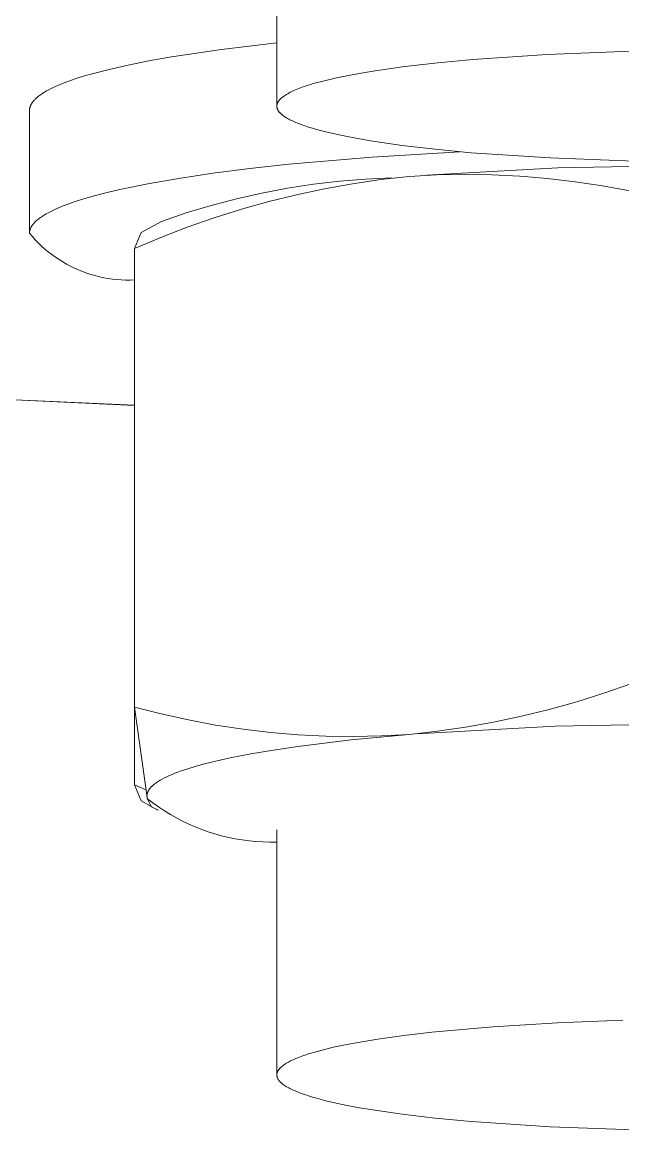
# Model space of a CAD drawing. Header units: inches. Extents: x -7 to 144, y -3 to 95.
# Drawn here: x 17.4071 to 17.6366, y 73.3326 to 73.7556 of the extents above; entities that cross this region are included whole.
import ezdxf

# ---------------------------------------------------------------- set-up
doc = ezdxf.new("R2010")
doc.units = ezdxf.units.IN
doc.layers.add('ZANO_R', color=7, linetype='Continuous', lineweight=0)

msp = doc.modelspace()

# ---------------------------------------------------------------- linework, layer by layer
at = {"layer": 'ZANO_R'}
for p, q in [((17.50435, 73.72422), (17.50435, 73.81712)), ((17.48316, 73.74516), (17.50435, 73.74768)), ((17.45548, 73.7408), (17.46409, 73.74233)), ((17.46409, 73.74233), (17.48316, 73.74516)), ((17.60764, 73.74327), (17.57926, 73.74136)), ((17.63656, 73.7444), (17.60764, 73.74327)), ((17.66659, 73.74483), (17.63656, 73.7444)), ((17.44031, 73.73758), (17.44754, 73.73922)), ((17.44754, 73.73922), (17.45548, 73.7408)), ((17.55332, 73.73866), (17.54187, 73.73704)), ((17.56586, 73.74011), (17.55332, 73.73866)), ((17.57926, 73.74136), (17.56586, 73.74011)), ((17.42554, 73.73331), (17.4281, 73.73418)), ((17.4281, 73.73418), (17.43087, 73.73505)), ((17.43087, 73.73505), (17.43382, 73.7359)), ((17.43382, 73.7359), (17.44031, 73.73758)), ((17.52719, 73.73434), (17.52305, 73.73337)), ((17.53172, 73.73527), (17.52719, 73.73434)), ((17.53662, 73.73617), (17.53172, 73.73527)), ((17.54187, 73.73704), (17.53662, 73.73617)), ((17.41565, 73.72889), (17.41642, 73.72934)), ((17.41642, 73.72934), (17.41724, 73.72978)), ((17.41724, 73.72978), (17.4181, 73.73023)), ((17.4181, 73.73023), (17.41902, 73.73067)), ((17.41902, 73.73067), (17.41998, 73.73111)), ((17.41998, 73.73111), (17.42099, 73.73155)), ((17.42099, 73.73155), (17.42317, 73.73244)), ((17.42317, 73.73244), (17.42554, 73.73331)), ((17.51058, 73.72933), (17.51003, 73.72907)), ((17.51177, 73.72984), (17.51058, 73.72933)), ((17.51307, 73.73036), (17.51177, 73.72984)), ((17.51447, 73.73087), (17.51307, 73.73036)), ((17.51598, 73.73138), (17.51447, 73.73087)), ((17.51759, 73.73188), (17.51598, 73.73138)), ((17.51931, 73.73239), (17.51759, 73.73188)), ((17.52305, 73.73337), (17.51931, 73.73239)), ((17.41093, 73.7249), (17.41109, 73.72512)), ((17.41109, 73.72512), (17.41126, 73.72534)), ((17.41126, 73.72534), (17.41145, 73.72556)), ((17.41145, 73.72556), (17.41165, 73.72578)), ((17.41165, 73.72578), (17.41185, 73.726)), ((17.41185, 73.726), (17.41207, 73.72622)), ((17.41207, 73.72622), (17.41231, 73.72645)), ((17.41231, 73.72645), (17.41255, 73.72667)), ((17.41255, 73.72667), (17.41281, 73.72689)), ((17.41281, 73.72689), (17.41308, 73.72711)), ((17.41308, 73.72711), (17.41336, 73.72733)), ((17.41336, 73.72733), (17.41365, 73.72756)), ((17.41365, 73.72756), (17.41395, 73.72778)), ((17.41395, 73.72778), (17.41427, 73.728)), ((17.41427, 73.728), (17.41494, 73.72845)), ((17.41494, 73.72845), (17.41565, 73.72889)), ((17.50484, 73.72517), (17.50477, 73.72504)), ((17.50492, 73.7253), (17.50484, 73.72517)), ((17.50501, 73.72543), (17.50492, 73.7253)), ((17.5051, 73.72556), (17.50501, 73.72543)), ((17.5052, 73.72569), (17.5051, 73.72556)), ((17.5053, 73.72582), (17.5052, 73.72569)), ((17.50541, 73.72595), (17.5053, 73.72582)), ((17.50553, 73.72608), (17.50541, 73.72595)), ((17.50566, 73.72621), (17.50553, 73.72608)), ((17.50579, 73.72634), (17.50566, 73.72621)), ((17.50592, 73.72647), (17.50579, 73.72634)), ((17.50607, 73.7266), (17.50592, 73.72647)), ((17.50622, 73.72673), (17.50607, 73.7266)), ((17.50637, 73.72686), (17.50622, 73.72673)), ((17.50654, 73.72699), (17.50637, 73.72686)), ((17.5067, 73.72712), (17.50654, 73.72699)), ((17.50688, 73.72725), (17.5067, 73.72712)), ((17.50725, 73.72751), (17.50688, 73.72725)), ((17.50765, 73.72777), (17.50725, 73.72751)), ((17.50807, 73.72803), (17.50765, 73.72777)), ((17.50852, 73.72829), (17.50807, 73.72803)), ((17.509, 73.72855), (17.50852, 73.72829)), ((17.5095, 73.72881), (17.509, 73.72855)), ((17.51003, 73.72907), (17.5095, 73.72881)), ((17.40986, 73.72194), (17.40987, 73.72205)), ((17.40986, 73.72183), (17.40986, 73.72194)), ((17.40986, 73.67561), (17.40986, 73.72183)), ((17.40987, 73.72216), (17.40988, 73.72227)), ((17.40987, 73.72205), (17.40987, 73.72216)), ((17.40988, 73.72227), (17.40989, 73.72238)), ((17.40989, 73.72238), (17.40991, 73.72248)), ((17.40991, 73.72248), (17.40992, 73.72259)), ((17.40992, 73.72259), (17.40994, 73.7227)), ((17.40994, 73.7227), (17.40997, 73.72281)), ((17.40997, 73.72281), (17.40999, 73.72292)), ((17.40999, 73.72292), (17.41002, 73.72303)), ((17.41002, 73.72303), (17.41005, 73.72314)), ((17.41005, 73.72314), (17.41008, 73.72325)), ((17.41008, 73.72325), (17.41012, 73.72336)), ((17.41012, 73.72336), (17.41016, 73.72347)), ((17.41016, 73.72347), (17.4102, 73.72358)), ((17.4102, 73.72358), (17.41025, 73.72369)), ((17.41025, 73.72369), (17.41029, 73.72379)), ((17.41029, 73.72379), (17.41034, 73.7239)), ((17.41034, 73.7239), (17.4104, 73.72401)), ((17.4104, 73.72401), (17.41045, 73.72412)), ((17.41045, 73.72412), (17.41051, 73.72423)), ((17.41051, 73.72423), (17.41058, 73.72434)), ((17.41058, 73.72434), (17.41064, 73.72445)), ((17.41064, 73.72445), (17.41071, 73.72456)), ((17.41071, 73.72456), (17.41078, 73.72467)), ((17.41078, 73.72467), (17.41085, 73.72478)), ((17.41085, 73.72478), (17.41093, 73.7249)), ((17.50436, 73.72377), (17.50435, 73.72364)), ((17.50435, 73.72364), (17.50435, 73.72351)), ((17.50435, 73.72354), (17.50435, 73.72364)), ((17.50435, 73.72351), (17.50435, 73.72339)), ((17.50435, 73.72339), (17.50436, 73.72326)), ((17.50437, 73.72389), (17.50436, 73.72377)), ((17.50436, 73.72326), (17.50438, 73.72313)), ((17.50439, 73.72402), (17.50437, 73.72389)), ((17.50438, 73.72313), (17.5044, 73.72301)), ((17.50442, 73.72415), (17.50439, 73.72402)), ((17.5044, 73.72301), (17.50443, 73.72288)), ((17.50445, 73.72427), (17.50442, 73.72415)), ((17.50443, 73.72288), (17.50446, 73.72276)), ((17.50449, 73.7244), (17.50445, 73.72427)), ((17.50446, 73.72276), (17.5045, 73.72263)), ((17.50453, 73.72453), (17.50449, 73.7244)), ((17.5045, 73.72263), (17.50454, 73.72251)), ((17.50458, 73.72466), (17.50453, 73.72453)), ((17.50454, 73.72251), (17.50459, 73.72238)), ((17.50464, 73.72479), (17.50458, 73.72466)), ((17.50459, 73.72238), (17.50465, 73.72226)), ((17.5047, 73.72492), (17.50464, 73.72479)), ((17.50465, 73.72226), (17.50471, 73.72214)), ((17.50477, 73.72504), (17.5047, 73.72492)), ((17.50471, 73.72214), (17.50477, 73.72201)), ((17.50477, 73.72201), (17.50484, 73.72189)), ((17.50484, 73.72189), (17.50492, 73.72177)), ((17.50492, 73.72177), (17.505, 73.72165)), ((17.505, 73.72165), (17.50509, 73.72152)), ((17.50509, 73.72152), (17.50518, 73.7214)), ((17.50518, 73.7214), (17.50528, 73.72128)), ((17.50528, 73.72128), (17.50538, 73.72116)), ((17.50538, 73.72116), (17.50549, 73.72104)), ((17.50549, 73.72104), (17.5056, 73.72092)), ((17.5056, 73.72092), (17.50572, 73.7208)), ((17.50572, 73.7208), (17.50585, 73.72068)), ((17.50585, 73.72068), (17.50597, 73.72056)), ((17.50597, 73.72056), (17.50611, 73.72044)), ((17.50611, 73.72044), (17.50625, 73.72032)), ((17.50625, 73.72032), (17.50639, 73.7202)), ((17.50639, 73.7202), (17.50669, 73.71997)), ((17.50669, 73.71997), (17.50701, 73.71973)), ((17.50701, 73.71973), (17.50735, 73.7195)), ((17.50735, 73.7195), (17.50771, 73.71927)), ((17.50771, 73.71927), (17.50808, 73.71904)), ((17.50808, 73.71904), (17.50848, 73.7188)), ((17.50848, 73.7188), (17.5089, 73.71857)), ((17.5089, 73.71857), (17.50934, 73.71834)), ((17.50934, 73.71834), (17.50981, 73.71811)), ((17.50981, 73.71811), (17.5103, 73.71788)), ((17.5103, 73.71788), (17.51134, 73.71741)), ((17.51134, 73.71741), (17.51247, 73.71694)), ((17.51247, 73.71694), (17.5137, 73.71647)), ((17.5137, 73.71647), (17.51502, 73.71601)), ((17.51502, 73.71601), (17.51644, 73.71554)), ((17.51644, 73.71554), (17.51795, 73.71508)), ((17.51795, 73.71508), (17.51956, 73.71461)), ((17.51956, 73.71461), (17.52308, 73.71369)), ((17.52308, 73.71369), (17.52698, 73.71278)), ((17.52698, 73.71278), (17.53128, 73.71189)), ((17.53128, 73.71189), (17.53596, 73.71101)), ((17.53596, 73.71101), (17.54103, 73.71016)), ((17.54103, 73.71016), (17.55225, 73.70854)), ((17.55225, 73.70854), (17.56483, 73.70707)), ((17.50894, 73.70131), (17.54081, 73.70407)), ((17.54081, 73.70407), (17.57428, 73.70614)), ((17.56483, 73.70707), (17.57859, 73.70576)), ((17.57859, 73.70576), (17.6088, 73.70374)), ((17.49401, 73.69967), (17.50894, 73.70131)), ((17.56152, 73.69723), (17.61177, 73.69991)), ((17.6088, 73.70374), (17.64089, 73.70256)), ((17.61177, 73.69991), (17.66208, 73.70097)), ((17.45502, 73.69387), (17.46691, 73.69594)), ((17.46691, 73.69594), (17.47995, 73.69788)), ((17.47995, 73.69788), (17.49401, 73.69967)), ((17.52828, 73.69485), (17.53823, 73.69567)), ((17.54405, 73.69548), (17.53327, 73.6939)), ((17.53823, 73.69567), (17.54821, 73.69614)), ((17.55488, 73.69671), (17.54405, 73.69548)), ((17.56546, 73.69727), (17.55488, 73.69671)), ((17.57605, 73.69746), (17.56546, 73.69727)), ((17.58664, 73.6973), (17.57605, 73.69746)), ((17.59722, 73.69678), (17.58664, 73.6973)), ((17.60778, 73.69591), (17.59722, 73.69678)), ((17.6183, 73.69467), (17.60778, 73.69591)), ((17.43959, 73.69056), (17.44439, 73.69168)), ((17.44439, 73.69168), (17.45502, 73.69387)), ((17.49867, 73.69032), (17.50848, 73.69218)), ((17.50848, 73.69218), (17.51836, 73.69369)), ((17.52255, 73.69198), (17.51189, 73.68972)), ((17.51836, 73.69369), (17.52828, 73.69485)), ((17.53327, 73.6939), (17.52255, 73.69198)), ((17.62878, 73.69308), (17.6183, 73.69467)), ((17.63919, 73.69114), (17.62878, 73.69308)), ((17.42555, 73.68647), (17.42728, 73.68706)), ((17.42728, 73.68706), (17.43102, 73.68824)), ((17.43102, 73.68824), (17.43513, 73.68941)), ((17.43513, 73.68941), (17.43959, 73.69056)), ((17.47927, 73.68559), (17.48893, 73.68813)), ((17.48893, 73.68813), (17.49867, 73.69032)), ((17.50131, 73.68712), (17.49082, 73.68418)), ((17.51189, 73.68972), (17.50131, 73.68712)), ((17.41652, 73.68254), (17.41707, 73.68284)), ((17.41707, 73.68284), (17.41826, 73.68345)), ((17.41826, 73.68345), (17.41953, 73.68406)), ((17.41953, 73.68406), (17.4209, 73.68466)), ((17.4209, 73.68466), (17.42235, 73.68527)), ((17.42235, 73.68527), (17.4239, 73.68587)), ((17.4239, 73.68587), (17.42555, 73.68647)), ((17.4697, 73.68273), (17.47927, 73.68559)), ((17.49082, 73.68418), (17.48043, 73.68091)), ((17.41123, 73.67844), (17.41135, 73.67859)), ((17.41135, 73.67859), (17.41148, 73.67874)), ((17.41148, 73.67874), (17.41161, 73.67889)), ((17.41161, 73.67889), (17.41175, 73.67904)), ((17.41175, 73.67904), (17.4119, 73.6792)), ((17.4119, 73.6792), (17.41205, 73.67935)), ((17.41205, 73.67935), (17.41221, 73.6795)), ((17.41221, 73.6795), (17.41254, 73.6798)), ((17.41254, 73.6798), (17.41289, 73.68011)), ((17.41289, 73.68011), (17.41326, 73.68041)), ((17.41326, 73.68041), (17.41366, 73.68072)), ((17.41366, 73.68072), (17.41408, 73.68102)), ((17.41408, 73.68102), (17.41452, 73.68132)), ((17.41452, 73.68132), (17.41499, 73.68163)), ((17.41499, 73.68163), (17.41547, 73.68193)), ((17.41547, 73.68193), (17.41598, 73.68224)), ((17.41598, 73.68224), (17.41652, 73.68254)), ((17.45257, 73.67525), (17.46024, 73.67953)), ((17.46024, 73.67953), (17.4697, 73.68273)), ((17.48043, 73.68091), (17.47015, 73.67731)), ((17.40986, 73.67515), (17.40987, 73.67529)), ((17.40986, 73.675), (17.40986, 73.67515)), ((17.41095, 73.6737), (17.40986, 73.67498)), ((17.40987, 73.67529), (17.40988, 73.67544)), ((17.40988, 73.67544), (17.4099, 73.67559)), ((17.4099, 73.67559), (17.40992, 73.67574)), ((17.40992, 73.67574), (17.40995, 73.67589)), ((17.40995, 73.67589), (17.40998, 73.67604)), ((17.40998, 73.67604), (17.41002, 73.67619)), ((17.41002, 73.67619), (17.41006, 73.67634)), ((17.41006, 73.67634), (17.41011, 73.67648)), ((17.41011, 73.67648), (17.41017, 73.67663)), ((17.41017, 73.67663), (17.41023, 73.67678)), ((17.41023, 73.67678), (17.41029, 73.67693)), ((17.41029, 73.67693), (17.41036, 73.67708)), ((17.41036, 73.67708), (17.41043, 73.67723)), ((17.41043, 73.67723), (17.41051, 73.67738)), ((17.41051, 73.67738), (17.4106, 73.67753)), ((17.4106, 73.67753), (17.41069, 73.67769)), ((17.41069, 73.67769), (17.41079, 73.67784)), ((17.41079, 73.67784), (17.41089, 73.67799)), ((17.41089, 73.67799), (17.411, 73.67814)), ((17.411, 73.67814), (17.41111, 73.67829)), ((17.41111, 73.67829), (17.41123, 73.67844)), ((17.44996, 73.66913), (17.45257, 73.67525)), ((17.47015, 73.67731), (17.45999, 73.67338)), ((17.41209, 73.67245), (17.41095, 73.6737)), ((17.41327, 73.67125), (17.41209, 73.67245)), ((17.41448, 73.67008), (17.41327, 73.67125)), ((17.41574, 73.66896), (17.41448, 73.67008)), ((17.45999, 73.67338), (17.44996, 73.66913)), ((17.41704, 73.66788), (17.41574, 73.66896)), ((17.41837, 73.66685), (17.41704, 73.66788)), ((17.41974, 73.66586), (17.41837, 73.66685)), ((17.42114, 73.66493), (17.41974, 73.66586)), ((17.44996, 73.49404), (17.44996, 73.66913)), ((17.42257, 73.66404), (17.42114, 73.66493)), ((17.42403, 73.6632), (17.42257, 73.66404)), ((17.42552, 73.66241), (17.42403, 73.6632)), ((17.42703, 73.66167), (17.42552, 73.66241)), ((17.42857, 73.66098), (17.42703, 73.66167)), ((17.43013, 73.66035), (17.42857, 73.66098)), ((17.43172, 73.65978), (17.43013, 73.66035)), ((17.43332, 73.65925), (17.43172, 73.65978)), ((17.43494, 73.65879), (17.43332, 73.65925)), ((17.43657, 73.65838), (17.43494, 73.65879)), ((17.43822, 73.65802), (17.43657, 73.65838)), ((17.43988, 73.65772), (17.43822, 73.65802)), ((17.44155, 73.65749), (17.43988, 73.65772)), ((17.44323, 73.6573), (17.44155, 73.65749)), ((17.44491, 73.65718), (17.44323, 73.6573)), ((17.44659, 73.65711), (17.44491, 73.65718)), ((17.44828, 73.6571), (17.44659, 73.65711)), ((17.44996, 73.65715), (17.44828, 73.6571)), ((17.44996, 73.60931), (17.40425, 73.61142)), ((17.44996, 73.6092), (17.40425, 73.61131)), ((17.6396, 73.50294), (17.62932, 73.49934)), ((17.62932, 73.49934), (17.61893, 73.49606)), ((17.44996, 73.46428), (17.44996, 73.49404)), ((17.45479, 73.45946), (17.44996, 73.49404)), ((17.46022, 73.4914), (17.44996, 73.49404)), ((17.60844, 73.49313), (17.59786, 73.49053)), ((17.61893, 73.49606), (17.60844, 73.49313)), ((17.47056, 73.48911), (17.46022, 73.4914)), ((17.48098, 73.48717), (17.47056, 73.48911)), ((17.5872, 73.48826), (17.57648, 73.48635)), ((17.59786, 73.49053), (17.5872, 73.48826)), ((17.49145, 73.48558), (17.48098, 73.48717)), ((17.50197, 73.48435), (17.49145, 73.48558)), ((17.51253, 73.48347), (17.50197, 73.48435)), ((17.5657, 73.48477), (17.55488, 73.48354)), ((17.55774, 73.48377), (17.61068, 73.48669)), ((17.57648, 73.48635), (17.5657, 73.48477)), ((17.61068, 73.48669), (17.66369, 73.48781)), ((17.51242, 73.47901), (17.53279, 73.48148)), ((17.52311, 73.48295), (17.51253, 73.48347)), ((17.53371, 73.48279), (17.52311, 73.48295)), ((17.53279, 73.48148), (17.55488, 73.48354)), ((17.5443, 73.48299), (17.53371, 73.48279)), ((17.55488, 73.48354), (17.5443, 73.48299)), ((17.48652, 73.47462), (17.49443, 73.47616)), ((17.49443, 73.47616), (17.50309, 73.47763)), ((17.50309, 73.47763), (17.51242, 73.47901)), ((17.47034, 73.47049), (17.47314, 73.47134)), ((17.47314, 73.47134), (17.47616, 73.47218)), ((17.47616, 73.47218), (17.4794, 73.47301)), ((17.4794, 73.47301), (17.48652, 73.47462)), ((17.46144, 73.46699), (17.46235, 73.46743)), ((17.46235, 73.46743), (17.46332, 73.46788)), ((17.46332, 73.46788), (17.46434, 73.46832)), ((17.46434, 73.46832), (17.46543, 73.46875)), ((17.46543, 73.46875), (17.46657, 73.46919)), ((17.46657, 73.46919), (17.46777, 73.46963)), ((17.46777, 73.46963), (17.47034, 73.47049)), ((17.45257, 73.45816), (17.44996, 73.46428)), ((17.45402, 73.46259), (17.44996, 73.46428)), ((17.45571, 73.46276), (17.4558, 73.46287)), ((17.4558, 73.46287), (17.45589, 73.46299)), ((17.45589, 73.46299), (17.45598, 73.4631)), ((17.45598, 73.4631), (17.45607, 73.46321)), ((17.45607, 73.46321), (17.45617, 73.46332)), ((17.45617, 73.46332), (17.45627, 73.46343)), ((17.45627, 73.46343), (17.45649, 73.46365)), ((17.45649, 73.46365), (17.45671, 73.46388)), ((17.45671, 73.46388), (17.45696, 73.4641)), ((17.45696, 73.4641), (17.45722, 73.46432)), ((17.45722, 73.46432), (17.45749, 73.46454)), ((17.45749, 73.46454), (17.45777, 73.46477)), ((17.45777, 73.46477), (17.45808, 73.46499)), ((17.45808, 73.46499), (17.45839, 73.46521)), ((17.45839, 73.46521), (17.45872, 73.46544)), ((17.45872, 73.46544), (17.45907, 73.46566)), ((17.45907, 73.46566), (17.45942, 73.46588)), ((17.45942, 73.46588), (17.4598, 73.4661)), ((17.4598, 73.4661), (17.46059, 73.46655)), ((17.46059, 73.46655), (17.46144, 73.46699)), ((17.45474, 73.46023), (17.45475, 73.46033)), ((17.45474, 73.46012), (17.45474, 73.46023)), ((17.45475, 73.46001), (17.45474, 73.46012)), ((17.45475, 73.46033), (17.45476, 73.46044)), ((17.45475, 73.4599), (17.45475, 73.46001)), ((17.45476, 73.45979), (17.45475, 73.4599)), ((17.45476, 73.46044), (17.45477, 73.46055)), ((17.45477, 73.45968), (17.45476, 73.45979)), ((17.45477, 73.46055), (17.45478, 73.46066)), ((17.45479, 73.45957), (17.45477, 73.45968)), ((17.45478, 73.46066), (17.4548, 73.46077)), ((17.45481, 73.45946), (17.45479, 73.45957)), ((17.4548, 73.46077), (17.45482, 73.46088)), ((17.45483, 73.45935), (17.45481, 73.45946)), ((17.45482, 73.46088), (17.45485, 73.46099)), ((17.45485, 73.45925), (17.45483, 73.45935)), ((17.45485, 73.46099), (17.45488, 73.4611)), ((17.45488, 73.45914), (17.45485, 73.45925)), ((17.45488, 73.4611), (17.45491, 73.46121)), ((17.45491, 73.45903), (17.45488, 73.45914)), ((17.45491, 73.46121), (17.45494, 73.46132)), ((17.45703, 73.45741), (17.45492, 73.45903)), ((17.45494, 73.46132), (17.45498, 73.46143)), ((17.45498, 73.46143), (17.45502, 73.46154)), ((17.45502, 73.46154), (17.45507, 73.46165)), ((17.45654, 73.45598), (17.45506, 73.45858)), ((17.45507, 73.46165), (17.45512, 73.46177)), ((17.45512, 73.46177), (17.45517, 73.46188)), ((17.45517, 73.46188), (17.45522, 73.46199)), ((17.45522, 73.46199), (17.45528, 73.4621)), ((17.45528, 73.4621), (17.45535, 73.46221)), ((17.45535, 73.46221), (17.45541, 73.46232)), ((17.45541, 73.46232), (17.45548, 73.46243)), ((17.45548, 73.46243), (17.45556, 73.46254)), ((17.45556, 73.46254), (17.45563, 73.46265)), ((17.45563, 73.46265), (17.45571, 73.46276)), ((17.45896, 73.4546), (17.45257, 73.45816)), ((17.45897, 73.45462), (17.45654, 73.45598)), ((17.45919, 73.45587), (17.45703, 73.45741)), ((17.46141, 73.4544), (17.45919, 73.45587)), ((17.46368, 73.45301), (17.46141, 73.4544)), ((17.466, 73.45171), (17.46368, 73.45301)), ((17.46836, 73.45048), (17.466, 73.45171)), ((17.47076, 73.44933), (17.46836, 73.45048)), ((17.4732, 73.44827), (17.47076, 73.44933)), ((17.47567, 73.44729), (17.4732, 73.44827)), ((17.47818, 73.44641), (17.47567, 73.44729)), ((17.48072, 73.4456), (17.47818, 73.44641)), ((17.50435, 73.3539), (17.50435, 73.44711)), ((17.48328, 73.44489), (17.48072, 73.4456)), ((17.48586, 73.44426), (17.48328, 73.44489)), ((17.48847, 73.44373), (17.48586, 73.44426)), ((17.49109, 73.44329), (17.48847, 73.44373)), ((17.49373, 73.44293), (17.49109, 73.44329)), ((17.49638, 73.44267), (17.49373, 73.44293)), ((17.49903, 73.44251), (17.49638, 73.44267)), ((17.50169, 73.44243), (17.49903, 73.44251)), ((17.50435, 73.44244), (17.50169, 73.44243)), ((17.63656, 73.3744), (17.6116, 73.37347)), ((17.56355, 73.36986), (17.55282, 73.3686)), ((17.58687, 73.37196), (17.56355, 73.36986)), ((17.6116, 73.37347), (17.58687, 73.37196)), ((17.53395, 73.36569), (17.52987, 73.3649)), ((17.5429, 73.3672), (17.53395, 73.36569)), ((17.55282, 73.3686), (17.5429, 73.3672)), ((17.51645, 73.36153), (17.51511, 73.36109)), ((17.51935, 73.36239), (17.51645, 73.36153)), ((17.52256, 73.36325), (17.51935, 73.36239)), ((17.52607, 73.36408), (17.52256, 73.36325)), ((17.52987, 73.3649), (17.52607, 73.36408)), ((17.50665, 73.35707), (17.50636, 73.35685)), ((17.50695, 73.35729), (17.50665, 73.35707)), ((17.50727, 73.35752), (17.50695, 73.35729)), ((17.50762, 73.35774), (17.50727, 73.35752)), ((17.50798, 73.35797), (17.50762, 73.35774)), ((17.50836, 73.35819), (17.50798, 73.35797)), ((17.50876, 73.35842), (17.50836, 73.35819)), ((17.50918, 73.35864), (17.50876, 73.35842)), ((17.50962, 73.35887), (17.50918, 73.35864)), ((17.51056, 73.35931), (17.50962, 73.35887)), ((17.51158, 73.35976), (17.51056, 73.35931)), ((17.51268, 73.36021), (17.51158, 73.35976)), ((17.51386, 73.36065), (17.51268, 73.36021)), ((17.51511, 73.36109), (17.51386, 73.36065)), ((17.50436, 73.35373), (17.50435, 73.35362)), ((17.50435, 73.35362), (17.50435, 73.35352)), ((17.50435, 73.3535), (17.50435, 73.35343)), ((17.50435, 73.35343), (17.50435, 73.35336)), ((17.50435, 73.35336), (17.50436, 73.35329)), ((17.50437, 73.35384), (17.50436, 73.35373)), ((17.50436, 73.35329), (17.50437, 73.35323)), ((17.50438, 73.35395), (17.50437, 73.35384)), ((17.50437, 73.35323), (17.50438, 73.35316)), ((17.5044, 73.35406), (17.50438, 73.35395)), ((17.50438, 73.35316), (17.50439, 73.35309)), ((17.50439, 73.35309), (17.5044, 73.35302)), ((17.50442, 73.35417), (17.5044, 73.35406)), ((17.5044, 73.35302), (17.50441, 73.35295)), ((17.50441, 73.35295), (17.50443, 73.35288)), ((17.50445, 73.35428), (17.50442, 73.35417)), ((17.50443, 73.35288), (17.50444, 73.35281)), ((17.50444, 73.35281), (17.50446, 73.35275)), ((17.50449, 73.35439), (17.50445, 73.35428)), ((17.50452, 73.3545), (17.50449, 73.35439)), ((17.50456, 73.35461), (17.50452, 73.3545)), ((17.50461, 73.35472), (17.50456, 73.35461)), ((17.50466, 73.35484), (17.50461, 73.35472)), ((17.50472, 73.35495), (17.50466, 73.35484)), ((17.50477, 73.35506), (17.50472, 73.35495)), ((17.50484, 73.35517), (17.50477, 73.35506)), ((17.50491, 73.35528), (17.50484, 73.35517)), ((17.50498, 73.35539), (17.50491, 73.35528)), ((17.50506, 73.3555), (17.50498, 73.35539)), ((17.50514, 73.35561), (17.50506, 73.3555)), ((17.50523, 73.35573), (17.50514, 73.35561)), ((17.50532, 73.35584), (17.50523, 73.35573)), ((17.50542, 73.35595), (17.50532, 73.35584)), ((17.50552, 73.35606), (17.50542, 73.35595)), ((17.50563, 73.35617), (17.50552, 73.35606)), ((17.50574, 73.35628), (17.50563, 73.35617)), ((17.50585, 73.3564), (17.50574, 73.35628)), ((17.50597, 73.35651), (17.50585, 73.3564)), ((17.5061, 73.35662), (17.50597, 73.35651)), ((17.50623, 73.35673), (17.5061, 73.35662)), ((17.50636, 73.35685), (17.50623, 73.35673)), ((17.50446, 73.35275), (17.50448, 73.35268)), ((17.50448, 73.35268), (17.5045, 73.35261)), ((17.5045, 73.35261), (17.50453, 73.35254)), ((17.50453, 73.35254), (17.50455, 73.35247)), ((17.50455, 73.35247), (17.50458, 73.35241)), ((17.50458, 73.35241), (17.50461, 73.35234)), ((17.50461, 73.35234), (17.50464, 73.35227)), ((17.50464, 73.35227), (17.50467, 73.3522)), ((17.50467, 73.3522), (17.50471, 73.35214)), ((17.50471, 73.35214), (17.50474, 73.35207)), ((17.50474, 73.35207), (17.50478, 73.352)), ((17.50478, 73.352), (17.50482, 73.35193)), ((17.50482, 73.35193), (17.50486, 73.35187)), ((17.50486, 73.35187), (17.5049, 73.3518)), ((17.5049, 73.3518), (17.50494, 73.35173)), ((17.50494, 73.35173), (17.50503, 73.3516)), ((17.50503, 73.3516), (17.50513, 73.35147)), ((17.50513, 73.35147), (17.50523, 73.35133)), ((17.50523, 73.35133), (17.50534, 73.3512)), ((17.50534, 73.3512), (17.50546, 73.35107)), ((17.50546, 73.35107), (17.50558, 73.35094)), ((17.50558, 73.35094), (17.50571, 73.35081)), ((17.50571, 73.35081), (17.50584, 73.35067)), ((17.50584, 73.35067), (17.50598, 73.35054)), ((17.50598, 73.35054), (17.50613, 73.35041)), ((17.50613, 73.35041), (17.50628, 73.35028)), ((17.50628, 73.35028), (17.50644, 73.35016)), ((17.50644, 73.35016), (17.5066, 73.35003)), ((17.5066, 73.35003), (17.50695, 73.34977)), ((17.50695, 73.34977), (17.50732, 73.34952)), ((17.50732, 73.34952), (17.50771, 73.34926)), ((17.50771, 73.34926), (17.50808, 73.34903)), ((17.50808, 73.34903), (17.50848, 73.3488)), ((17.50848, 73.3488), (17.5089, 73.34857)), ((17.5089, 73.34857), (17.50934, 73.34834)), ((17.50934, 73.34834), (17.50981, 73.3481)), ((17.50981, 73.3481), (17.5103, 73.34787)), ((17.5103, 73.34787), (17.51134, 73.34741)), ((17.51134, 73.34741), (17.51247, 73.34694)), ((17.51247, 73.34694), (17.5137, 73.34647)), ((17.5137, 73.34647), (17.51502, 73.346)), ((17.51502, 73.346), (17.51644, 73.34554)), ((17.51644, 73.34554), (17.51795, 73.34507)), ((17.51795, 73.34507), (17.51956, 73.34461)), ((17.51956, 73.34461), (17.52308, 73.34369)), ((17.52308, 73.34369), (17.52698, 73.34278)), ((17.52698, 73.34278), (17.53128, 73.34188)), ((17.53128, 73.34188), (17.53596, 73.34101)), ((17.53596, 73.34101), (17.54103, 73.34016)), ((17.54103, 73.34016), (17.55225, 73.33854)), ((17.55225, 73.33854), (17.56483, 73.33707)), ((17.56483, 73.33707), (17.57859, 73.33576)), ((17.57859, 73.33576), (17.6088, 73.33373)), ((17.6088, 73.33373), (17.64089, 73.33256))]:
    msp.add_line(p, q, dxfattribs=at)

doc.saveas('drawing.dxf')
